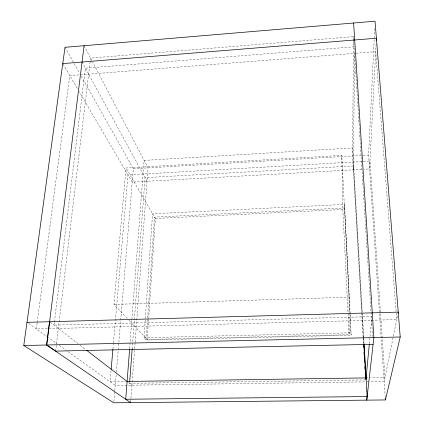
<?xml version="1.0" encoding="UTF-8"?>
<svg xmlns="http://www.w3.org/2000/svg" width="424" height="424" viewBox="0 0 424 424"><rect width="100%" height="100%" fill="white"/><g stroke="black" fill="none" stroke-linecap="round" stroke-linejoin="round"><path stroke-width="0.32" stroke-dasharray="2.12 1.59" d="M350.144 313.718L344.532 204.421L152.55 213.802L144.006 337.727L146.179 340L351.109 335.241L350.182 314.38M353.51 36.231L352.577 155.947L361.651 311.852M353.383 169.817L354.57 53.228M385.241 397.325L368.61 155.014L374.726 27.793M376.099 43.995L369.564 168.922L364.386 169.208M146.179 340L154.49 217.136L344.579 207.977L344.532 204.421M127.2 318.339L113.998 304.416L126.013 167.989L341.771 155.369L349.037 297.203L349.1 334.748L147.223 339.46L148.543 319.733M148.591 319.076L155.332 218.477L126.013 167.989M130.666 401.979L131.912 385.172M135.076 342.942L131.959 385.172L127.089 381.457M135.129 342.279L148.018 167.867L92.649 62.074M132.156 349.058L145.066 177.683L353.425 165.954L361.942 311.9M129.665 348.528L131.838 320.21M131.891 319.553L144.112 160.404L352.641 147.928L362.319 313.204M113.892 401.512L114.75 391.204M114.803 390.562L115.233 385.405L365.726 381.881M116.16 374.843L115.28 385.405L66.801 350.796M116.377 372.203L118.195 350.42M118.248 349.763L120.67 320.719M120.723 320.056L133.332 168.72L81.201 76.082M111.077 370.512L110.108 381.711L125.827 381.478M112.954 348.772L113.409 343.504M113.468 342.846L127.984 174.874L362.711 161.48M369.352 343.747L371.822 317.788M55.608 351.109L59.021 322.51M59.1 321.853L90.572 58.099L353.505 36.655M54.352 322.489L54.028 325.118L371.933 316.611M54.431 321.832L85.388 68.174L354.639 46.751M37.132 323.088L36.353 328.992L47.981 328.69M37.222 322.431L69.817 75.636L354.57 53.345L354.162 46.926M397.484 315.864L384.165 381.621L369.68 381.823M355.89 53.244L375.696 51.691L396.731 319.601L48.628 328.674M133.332 168.72L368.61 155.014M363.368 161.443L369.972 161.067L384.971 377.63L370.661 377.842M361.799 169.351L132.219 182.103L79.124 91.51M155.332 218.477L342.82 209.493L341.771 155.369M113.998 304.416L349.037 297.203M144.006 337.727L351.13 332.814M366.755 377.901L368.059 377.879M129.574 383.333L365.255 379.925M367.046 381.86L369.023 381.833M28.594 323.448L46.889 336.566M47.424 336.953L57.113 343.875M59.265 345.412L66.261 350.409M50.127 322.108L77.878 343.541M79.977 345.157L85.743 349.604M129.018 320.258L147.223 339.46M63.081 64.141L77.788 89.231M65.01 47.313L79.58 73.204M82.044 62.037L147.027 181.281M84.085 45.707L92.342 61.491M353.632 38.579L354.12 46.285M354.697 55.327L355.709 71.184M355.752 71.847L372.622 336.518M362.356 313.866L363.787 338.294M363.824 338.951L364.137 344.235M361.985 312.557L363.41 336.99M363.447 337.652L363.834 344.256M361.693 312.514L363.114 336.958M363.151 337.621L363.538 344.224M366.172 390.361L366.246 391.665M344.579 207.977L351.109 335.241M342.82 209.493L349.1 334.748"/><path stroke-width="0.64" d="M376.295 40.2L376.401 38.224L62.763 63.595M129.675 382.013L132.156 349.058M129.617 349.185L125.721 399.26L367.142 396.557L366.055 377.911L127.089 381.457M111.189 369.193L112.895 349.434M365.944 379.045L366.055 377.911M365.981 379.252L369.288 344.405M367.142 396.557L366.739 400.139L373.883 337.578L353.611 23.007M49.55 321.715L46.64 344.998L130.619 402.625M84.085 45.707L46.704 344.998L55.608 351.109L373.12 344.325M27.041 322.335L65.01 47.313L375.039 21.2L400.224 336.985L385.421 399.943L113.786 402.8L23.776 345.518L26.977 322.341L398.242 312.128L397.982 313.416M23.776 345.518L400.224 336.985M86.793 350.415L127.714 381.939M385.331 398.634L385.421 399.943M364.137 344.235L366.108 377.906M363.834 344.256L365.875 379.257M363.575 344.887L363.728 347.526M363.999 352.153L364.152 354.793M364.423 359.42L364.576 362.059M364.841 366.686L365 369.331M365.265 373.952L365.419 376.597"/></g></svg>
